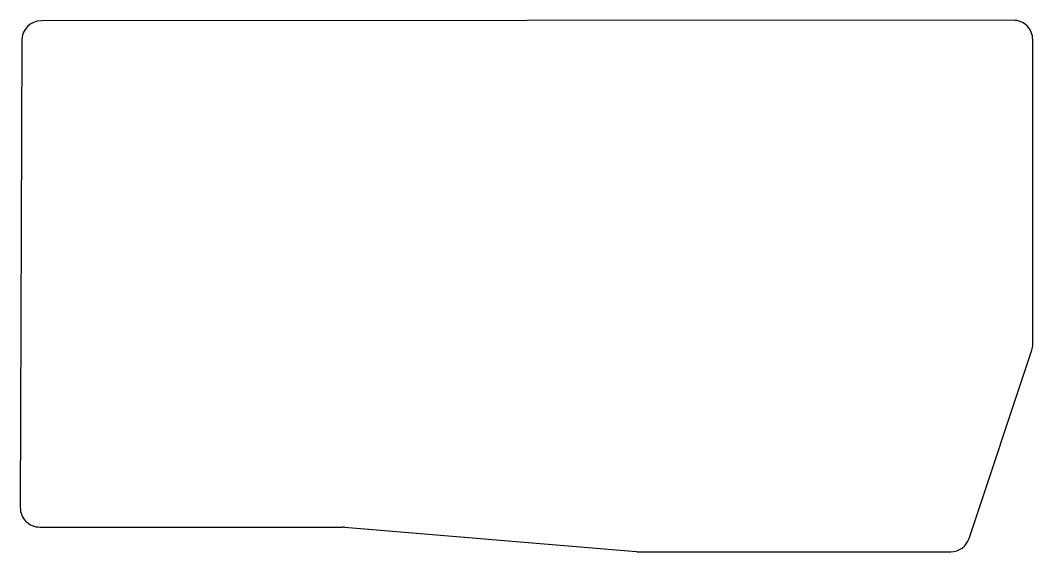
# Model space of a CAD drawing. Header units: millimetres. Extents: x 99 to 255, y -171 to -89.
import ezdxf

# ---------------------------------------------------------------- set-up
doc = ezdxf.new("R2010")
doc.units = ezdxf.units.MM

msp = doc.modelspace()

# ---------------------------------------------------------------- linework, layer by layer
at = {"linetype": 'CONTINUOUS'}
for p, q in [((251.95, -89.4), (101.99, -89.5)), ((98.99, -92.49), (98.76, -164.49)), ((254.95, -139.31), (254.95, -92.4)), ((245.13, -169.25), (254.8, -140.26)), ((101.76, -167.5), (148.53, -167.5)), ((148.78, -167.51), (193.77, -171.29)), ((194.03, -171.3), (242.29, -171.3))]:
    msp.add_line(p, q, dxfattribs=at)
for centre, start, end in [((101.99, -92.5), 90.0367, 179.8164), ((251.95, -92.4), 0, 90.0367), ((251.95, -139.31), 341.565, 0), ((101.76, -164.5), 179.8164, 270), ((148.53, -170.5), 85.1992, 90), ((242.29, -168.3), 270, 341.565), ((194.03, -168.3), 265.1992, 270)]:
    msp.add_arc(centre, 3, start, end, dxfattribs=at)

doc.saveas('drawing.dxf')
